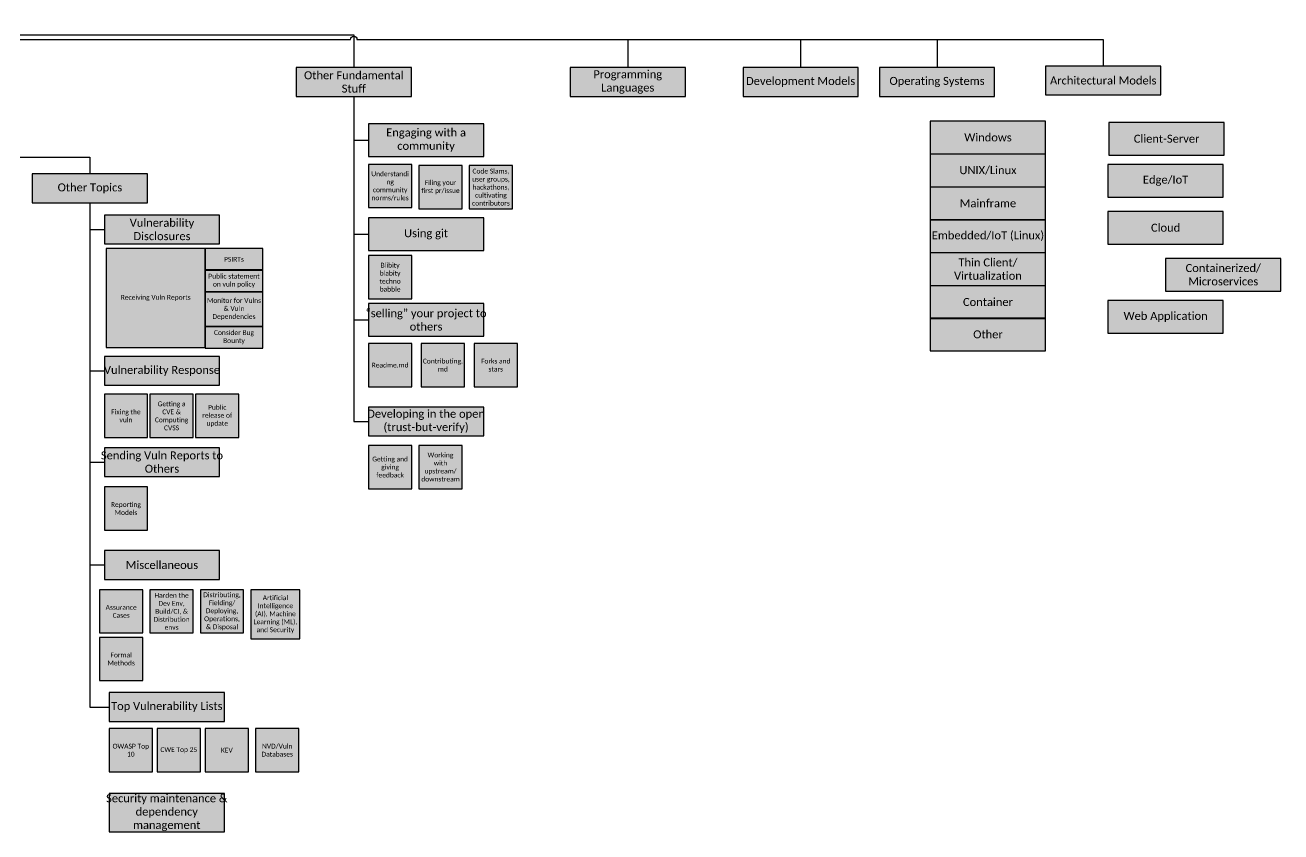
# Model space of a CAD drawing. Extents: x 0 to 51.6, y 0 to 11.4.
# Drawn here: x 35.28 to 51.63, y 0.35 to 10.85 of the extents above; entities that cross this region are included whole.
import ezdxf

# ---------------------------------------------------------------- set-up
doc = ezdxf.new("R2010")
doc.units = 0
doc.header["$MEASUREMENT"] = 0
doc.layers.get('0').update_dxf_attribs({"linetype": 'CONTINUOUS'})
doc.layers.add('CONNECTOR', color=7, linetype='CONTINUOUS')
doc.styles.get("Standard").update_dxf_attribs({"font": 'txt.shx'})

msp = doc.modelspace()

# ---------------------------------------------------------------- hatches: boundary and pattern name
for color, points in [(41, [(38.812, 9.927), (40.312, 9.927), (40.312, 10.302), (38.812, 10.302)]), (241, [(42.378, 9.927), (43.878, 9.927), (43.878, 10.302), (42.378, 10.302)]), (241, [(44.628, 9.927), (46.128, 9.927), (46.128, 10.302), (44.628, 10.302)]), (241, [(46.403, 9.927), (47.903, 9.927), (47.903, 10.302), (46.403, 10.302)]), (241, [(48.566, 9.945), (50.066, 9.945), (50.066, 10.32), (48.566, 10.32)]), (41, [(39.753, 9.144), (41.253, 9.144), (41.253, 9.569), (39.753, 9.569)]), (241, [(47.066, 9.179), (48.566, 9.179), (48.566, 9.604), (47.066, 9.604)]), (241, [(49.391, 9.163), (50.891, 9.163), (50.891, 9.588), (49.391, 9.588)]), (241, [(47.066, 8.751), (48.566, 8.751), (48.566, 9.176), (47.066, 9.176)]), (41, [(39.753, 8.479), (40.316, 8.479), (40.316, 9.042), (39.753, 9.042)]), (41, [(40.41, 8.463), (40.972, 8.463), (40.972, 9.026), (40.41, 9.026)]), (41, [(41.066, 8.463), (41.628, 8.463), (41.628, 9.026), (41.066, 9.026)]), (241, [(49.378, 8.617), (50.878, 8.617), (50.878, 9.042), (49.378, 9.042)]), (151, [(35.378, 8.542), (36.878, 8.542), (36.878, 8.917), (35.378, 8.917)]), (241, [(47.066, 8.322), (48.566, 8.322), (48.566, 8.747), (47.066, 8.747)]), (153, [(36.316, 8.007), (37.816, 8.007), (37.816, 8.382), (36.316, 8.382)]), (41, [(39.753, 7.92), (41.253, 7.92), (41.253, 8.345), (39.753, 8.345)]), (241, [(49.378, 8.005), (50.878, 8.005), (50.878, 8.43), (49.378, 8.43)]), (241, [(47.066, 7.894), (48.566, 7.894), (48.566, 8.319), (47.066, 8.319)]), (161, [(36.339, 6.659), (37.628, 6.659), (37.628, 7.948), (36.339, 7.948)]), (161, [(37.628, 7.665), (38.378, 7.665), (38.378, 7.948), (37.628, 7.948)]), (41, [(39.753, 7.292), (40.316, 7.292), (40.316, 7.854), (39.753, 7.854)]), (241, [(47.066, 7.466), (48.566, 7.466), (48.566, 7.891), (47.066, 7.891)]), (241, [(50.128, 7.392), (51.628, 7.392), (51.628, 7.817), (50.128, 7.817)]), (161, [(37.628, 7.385), (38.378, 7.385), (38.378, 7.669), (37.628, 7.669)]), (161, [(37.628, 6.933), (38.378, 6.933), (38.378, 7.383), (37.628, 7.383)]), (241, [(47.066, 7.037), (48.566, 7.037), (48.566, 7.462), (47.066, 7.462)]), (41, [(39.753, 6.804), (41.253, 6.804), (41.253, 7.229), (39.753, 7.229)]), (241, [(49.378, 6.845), (50.878, 6.845), (50.878, 7.27), (49.378, 7.27)]), (241, [(47.066, 6.617), (48.566, 6.617), (48.566, 7.042), (47.066, 7.042)]), (161, [(37.628, 6.65), (38.378, 6.65), (38.378, 6.933), (37.628, 6.933)]), (41, [(39.753, 6.148), (40.316, 6.148), (40.316, 6.71), (39.753, 6.71)]), (41, [(40.441, 6.148), (41.003, 6.148), (41.003, 6.71), (40.441, 6.71)]), (41, [(41.128, 6.148), (41.691, 6.148), (41.691, 6.71), (41.128, 6.71)]), (153, [(36.316, 6.167), (37.816, 6.167), (37.816, 6.542), (36.316, 6.542)]), (161, [(36.316, 5.487), (36.878, 5.487), (36.878, 6.049), (36.316, 6.049)]), (161, [(36.91, 5.487), (37.472, 5.487), (37.472, 6.049), (36.91, 6.049)]), (161, [(37.503, 5.487), (38.066, 5.487), (38.066, 6.049), (37.503, 6.049)]), (41, [(39.753, 5.508), (41.253, 5.508), (41.253, 5.883), (39.753, 5.883)]), (153, [(36.316, 4.979), (37.816, 4.979), (37.816, 5.354), (36.316, 5.354)]), (41, [(39.753, 4.821), (40.316, 4.821), (40.316, 5.383), (39.753, 5.383)]), (41, [(40.41, 4.821), (40.972, 4.821), (40.972, 5.383), (40.41, 5.383)]), (161, [(36.316, 4.281), (36.878, 4.281), (36.878, 4.844), (36.316, 4.844)]), (153, [(36.316, 3.641), (37.816, 3.641), (37.816, 4.016), (36.316, 4.016)]), (161, [(36.253, 2.943), (36.816, 2.943), (36.816, 3.505), (36.253, 3.505)]), (161, [(36.91, 2.943), (37.472, 2.943), (37.472, 3.505), (36.91, 3.505)]), (161, [(37.566, 2.943), (38.128, 2.943), (38.128, 3.505), (37.566, 3.505)]), (161, [(38.222, 2.865), (38.862, 2.865), (38.862, 3.505), (38.222, 3.505)]), (161, [(36.253, 2.323), (36.816, 2.323), (36.816, 2.885), (36.253, 2.885)]), (153, [(36.378, 1.792), (37.878, 1.792), (37.878, 2.167), (36.378, 2.167)]), (161, [(36.378, 1.135), (36.941, 1.135), (36.941, 1.698), (36.378, 1.698)]), (161, [(37.003, 1.135), (37.566, 1.135), (37.566, 1.698), (37.003, 1.698)]), (41, [(37.628, 1.135), (38.191, 1.135), (38.191, 1.698), (37.628, 1.698)]), (41, [(38.285, 1.135), (38.847, 1.135), (38.847, 1.698), (38.285, 1.698)]), (41, [(36.378, 0.354), (37.878, 0.354), (37.878, 0.854), (36.378, 0.854)])]:
    msp.add_hatch(color=color).paths.add_polyline_path(points)

# ---------------------------------------------------------------- linework, layer by layer
at = {"color": 254, "linetype": 'CONTINUOUS'}
for points in [[(38.812, 9.927), (40.312, 9.927), (40.312, 10.302), (38.812, 10.302)], [(42.378, 9.927), (43.878, 9.927), (43.878, 10.302), (42.378, 10.302)], [(44.628, 9.927), (46.128, 9.927), (46.128, 10.302), (44.628, 10.302)], [(46.403, 9.927), (47.903, 9.927), (47.903, 10.302), (46.403, 10.302)], [(48.566, 9.945), (50.066, 9.945), (50.066, 10.32), (48.566, 10.32)], [(39.753, 9.144), (41.253, 9.144), (41.253, 9.569), (39.753, 9.569)], [(47.066, 9.179), (48.566, 9.179), (48.566, 9.604), (47.066, 9.604)], [(49.391, 9.163), (50.891, 9.163), (50.891, 9.588), (49.391, 9.588)], [(47.066, 8.751), (48.566, 8.751), (48.566, 9.176), (47.066, 9.176)], [(39.753, 8.479), (40.316, 8.479), (40.316, 9.042), (39.753, 9.042)], [(40.41, 8.463), (40.972, 8.463), (40.972, 9.026), (40.41, 9.026)], [(41.066, 8.463), (41.628, 8.463), (41.628, 9.026), (41.066, 9.026)], [(49.378, 8.617), (50.878, 8.617), (50.878, 9.042), (49.378, 9.042)], [(47.066, 8.322), (48.566, 8.322), (48.566, 8.747), (47.066, 8.747)], [(39.753, 7.92), (41.253, 7.92), (41.253, 8.345), (39.753, 8.345)], [(49.378, 8.005), (50.878, 8.005), (50.878, 8.43), (49.378, 8.43)], [(47.066, 7.894), (48.566, 7.894), (48.566, 8.319), (47.066, 8.319)], [(39.753, 7.292), (40.316, 7.292), (40.316, 7.854), (39.753, 7.854)], [(47.066, 7.466), (48.566, 7.466), (48.566, 7.891), (47.066, 7.891)], [(50.128, 7.392), (51.628, 7.392), (51.628, 7.817), (50.128, 7.817)], [(47.066, 7.037), (48.566, 7.037), (48.566, 7.462), (47.066, 7.462)], [(39.753, 6.804), (41.253, 6.804), (41.253, 7.229), (39.753, 7.229)], [(49.378, 6.845), (50.878, 6.845), (50.878, 7.27), (49.378, 7.27)], [(47.066, 6.617), (48.566, 6.617), (48.566, 7.042), (47.066, 7.042)], [(39.753, 6.148), (40.316, 6.148), (40.316, 6.71), (39.753, 6.71)], [(40.441, 6.148), (41.003, 6.148), (41.003, 6.71), (40.441, 6.71)], [(41.128, 6.148), (41.691, 6.148), (41.691, 6.71), (41.128, 6.71)], [(39.753, 5.508), (41.253, 5.508), (41.253, 5.883), (39.753, 5.883)], [(39.753, 4.821), (40.316, 4.821), (40.316, 5.383), (39.753, 5.383)], [(40.41, 4.821), (40.972, 4.821), (40.972, 5.383), (40.41, 5.383)], [(37.628, 1.135), (38.191, 1.135), (38.191, 1.698), (37.628, 1.698)], [(38.285, 1.135), (38.847, 1.135), (38.847, 1.698), (38.285, 1.698)], [(36.378, 0.354), (37.878, 0.354), (37.878, 0.854), (36.378, 0.854)]]:
    msp.add_lwpolyline(points, close=True, dxfattribs=at)
at = {"color": 253, "linetype": 'CONTINUOUS'}
for points in [[(35.378, 8.542), (36.878, 8.542), (36.878, 8.917), (35.378, 8.917)], [(36.316, 8.007), (37.816, 8.007), (37.816, 8.382), (36.316, 8.382)], [(36.316, 6.167), (37.816, 6.167), (37.816, 6.542), (36.316, 6.542)], [(36.316, 4.979), (37.816, 4.979), (37.816, 5.354), (36.316, 5.354)], [(36.316, 3.641), (37.816, 3.641), (37.816, 4.016), (36.316, 4.016)], [(36.378, 1.792), (37.878, 1.792), (37.878, 2.167), (36.378, 2.167)], [(36.378, 1.135), (36.941, 1.135), (36.941, 1.698), (36.378, 1.698)], [(37.003, 1.135), (37.566, 1.135), (37.566, 1.698), (37.003, 1.698)]]:
    msp.add_lwpolyline(points, close=True, dxfattribs=at)
at = {"color": 42, "linetype": 'CONTINUOUS'}
for points in [[(36.339, 6.659), (37.628, 6.659), (37.628, 7.948), (36.339, 7.948)], [(37.628, 7.665), (38.378, 7.665), (38.378, 7.948), (37.628, 7.948)], [(37.628, 7.385), (38.378, 7.385), (38.378, 7.669), (37.628, 7.669)], [(37.628, 6.933), (38.378, 6.933), (38.378, 7.383), (37.628, 7.383)], [(37.628, 6.65), (38.378, 6.65), (38.378, 6.933), (37.628, 6.933)], [(36.316, 5.487), (36.878, 5.487), (36.878, 6.049), (36.316, 6.049)], [(36.91, 5.487), (37.472, 5.487), (37.472, 6.049), (36.91, 6.049)], [(37.503, 5.487), (38.066, 5.487), (38.066, 6.049), (37.503, 6.049)], [(36.316, 4.281), (36.878, 4.281), (36.878, 4.844), (36.316, 4.844)], [(36.91, 2.943), (37.472, 2.943), (37.472, 3.505), (36.91, 3.505)], [(37.566, 2.943), (38.128, 2.943), (38.128, 3.505), (37.566, 3.505)], [(38.222, 2.865), (38.862, 2.865), (38.862, 3.505), (38.222, 3.505)]]:
    msp.add_lwpolyline(points, close=True, dxfattribs=at)
at = {"color": 12, "linetype": 'CONTINUOUS'}
for points in [[(36.253, 2.943), (36.816, 2.943), (36.816, 3.505), (36.253, 3.505)], [(36.253, 2.323), (36.816, 2.323), (36.816, 2.885), (36.253, 2.885)]]:
    msp.add_lwpolyline(points, close=True, dxfattribs=at)
at = {"layer": 'CONNECTOR', "linetype": 'CONTINUOUS'}
for points in [[(21.003, 10.854), (21.003, 10.667), (39.52, 10.667, -1), (39.604, 10.667), (43.128, 10.667), (43.128, 10.302)], [(21.003, 10.854), (21.003, 10.667), (39.52, 10.667, -1), (39.604, 10.667), (45.378, 10.667), (45.378, 10.302)], [(21.003, 10.854), (21.003, 10.667), (39.52, 10.667, -1), (39.604, 10.667), (47.153, 10.667), (47.153, 10.302)], [(21.003, 10.854), (21.003, 10.667), (39.52, 10.667, -1), (39.604, 10.667), (49.316, 10.667), (49.316, 10.32)]]:
    msp.add_lwpolyline(points, format="xyb", dxfattribs=at)
for points in [[(21.003, 10.729), (39.562, 10.729), (39.562, 10.302)], [(39.562, 9.927), (39.562, 9.357), (39.753, 9.357)], [(39.562, 9.927), (39.562, 8.132), (39.753, 8.132)], [(39.562, 9.927), (39.562, 7.017), (39.753, 7.017)], [(39.562, 9.927), (39.562, 5.696), (39.753, 5.696)], [(30.128, 9.229), (30.128, 9.135), (36.128, 9.135), (36.128, 8.917)], [(36.128, 8.542), (36.128, 8.194), (36.316, 8.194)], [(36.128, 8.542), (36.128, 6.354), (36.316, 6.354)], [(36.128, 8.542), (36.128, 5.167), (36.316, 5.167)], [(36.128, 8.542), (36.128, 3.828), (36.316, 3.828)], [(36.128, 8.542), (36.128, 1.979), (36.378, 1.979)]]:
    msp.add_lwpolyline(points, dxfattribs=at)

# ---------------------------------------------------------------- texts
at = {"attachment_point": 5}
for s, insert, char_height, width in [('\\C7;\\fCalibri|b0|i0|;\\H0.10416698455811;Other Fundamental \\PStuff', (39.562, 10.114), 0.10417, 1.5), ('\\C7;\\fCalibri|b0|i0|;\\H0.10416698455811;Programming Languages', (43.128, 10.114), 0.10417, 1.5), ('\\C7;\\fCalibri|b0|i0|;\\H0.10416698455811;Development Models', (45.378, 10.114), 0.10417, 1.5), ('\\C7;\\fCalibri|b0|i0|;\\H0.10416698455811;Operating Systems', (47.153, 10.114), 0.10417, 1.5), ('\\C7;\\fCalibri|b0|i0|;\\H0.10416698455811;Architectural Models', (49.316, 10.133), 0.10417, 1.5), ('\\C7;\\fCalibri|b0|i0|;\\H0.10416698455811;Engaging with a \\Pcommunity', (40.503, 9.357), 0.10417, 1.5), ('\\C7;\\fCalibri|b0|i0|;\\H0.10416698455811;Windows', (47.816, 9.392), 0.10417, 1.5), ('\\C7;\\fCalibri|b0|i0|;\\H0.10416698455811;Client-Server', (50.141, 9.375), 0.10417, 1.5), ('\\C7;\\fCalibri|b0|i0|;\\H0.062499046325684;Code Slams, \\Puser groups, \\Phackathons, \\Pcultivating \\Pcontributors', (41.347, 8.745), 0.0625, 0.5625), ('\\C7;\\fCalibri|b0|i0|;\\H0.10416698455811;UNIX/Linux', (47.816, 8.963), 0.10417, 1.5), ('\\C7;\\fCalibri|b0|i0|;\\H0.062499046325684;Understandi\\Png \\Pcommunity \\Pnorms/rules', (40.035, 8.76), 0.0625, 0.5625), ('\\C7;\\fCalibri|b0|i0|;\\H0.062499046325684;Filing your \\Pfirst pr/issue', (40.691, 8.745), 0.0625, 0.5625), ('\\C7;\\fCalibri|b0|i0|;\\H0.10416698455811;Edge/IoT', (50.128, 8.829), 0.10417, 1.5), ('\\C7;\\fCalibri|b0|i0|;\\H0.10416698455811;Other Topics', (36.128, 8.729), 0.10417, 1.5), ('\\C7;\\fCalibri|b0|i0|;\\H0.10416698455811;Mainframe', (47.816, 8.535), 0.10417, 1.5), ('\\C7;\\fCalibri|b0|i0|;\\H0.10416698455811;Vulnerability Disclosures', (37.066, 8.194), 0.10417, 1.5), ('\\C7;\\fCalibri|b0|i0|;\\H0.10416698455811;Using git', (40.503, 8.132), 0.10417, 1.5), ('\\C7;\\fCalibri|b0|i0|;\\H0.10416698455811;Embedded/IoT (Linux)', (47.816, 8.107), 0.10417, 1.5), ('\\C7;\\fCalibri|b0|i0|;\\H0.10416698455811;Cloud', (50.128, 8.217), 0.10417, 1.5), ('\\C7;\\fCalibri|b0|i0|;\\H0.062499046325684;PSIRTs', (38.003, 7.806), 0.0625, 0.75), ('\\C7;\\fCalibri|b0|i0|;\\H0.062499046325684;Blibity \\Pblabity \\Ptechno \\Pbabble', (40.035, 7.573), 0.0625, 0.5625), ('\\C7;\\fCalibri|b0|i0|;\\H0.10416698455811;Thin Client/\\PVirtualization', (47.816, 7.678), 0.10417, 1.5), ('\\C7;\\fCalibri|b0|i0|;\\H0.10416698455811;Containerized/\\PMicroservices', (50.878, 7.605), 0.10417, 1.5), ('\\C7;\\fCalibri|b0|i0|;\\H0.062499046325684;Public statement \\Pon vuln policy', (38.003, 7.527), 0.0625, 0.75), ('\\C7;\\fCalibri|b0|i0|;\\H0.062499046325684;Receiving Vuln Reports', (36.984, 7.303), 0.0625, 1.28906), ('\\C7;\\fCalibri|b0|i0|;\\H0.062499046325684;Monitor for Vulns \\P& Vuln \\PDependencies', (38.003, 7.158), 0.0625, 0.75), ('\\C7;\\fCalibri|b0|i0|;\\H0.10416698455811;Container', (47.816, 7.25), 0.10417, 1.5), ('\\C7;\\fCalibri|b0|i0|;\\H0.10416698455811;“selling” your project to \\Pothers', (40.503, 7.017), 0.10417, 1.5), ('\\C7;\\fCalibri|b0|i0|;\\H0.10416698455811;Web Application', (50.128, 7.057), 0.10417, 1.5), ('\\C7;\\fCalibri|b0|i0|;\\H0.062499046325684;Consider Bug \\PBounty', (38.003, 6.792), 0.0625, 0.75), ('\\C7;\\fCalibri|b0|i0|;\\H0.10416698455811;Other', (47.816, 6.829), 0.10417, 1.5), ('\\C7;\\fCalibri|b0|i0|;\\H0.10416698455811;Vulnerability Response', (37.066, 6.354), 0.10417, 1.5), ('\\C7;\\fCalibri|b0|i0|;\\H0.062499046325684;Readme.md', (40.035, 6.429), 0.0625, 0.5625), ('\\C7;\\fCalibri|b0|i0|;\\H0.062499046325684;Contributing.\\Pmd', (40.722, 6.429), 0.0625, 0.5625), ('\\C7;\\fCalibri|b0|i0|;\\H0.062499046325684;Forks and \\Pstars', (41.41, 6.429), 0.0625, 0.5625), ('\\C7;\\fCalibri|b0|i0|;\\H0.062499046325684;Getting a \\PCVE & \\PComputing \\PCVSS', (37.191, 5.768), 0.0625, 0.5625), ('\\C7;\\fCalibri|b0|i0|;\\H0.062499046325684;Public \\Prelease of \\Pupdate', (37.785, 5.768), 0.0625, 0.5625), ('\\C7;\\fCalibri|b0|i0|;\\H0.062499046325684;Fixing the \\Pvuln', (36.597, 5.768), 0.0625, 0.5625), ('\\C7;\\fCalibri|b0|i0|;\\H0.10416698455811;Developing in the open \\P(trust-but-verify)', (40.503, 5.696), 0.10417, 1.5), ('\\C7;\\fCalibri|b0|i0|;\\H0.10416698455811;Sending Vuln Reports to \\POthers', (37.066, 5.167), 0.10417, 1.5), ('\\C7;\\fCalibri|b0|i0|;\\H0.062499046325684;Getting and \\Pgiving \\Pfeedback', (40.035, 5.102), 0.0625, 0.5625), ('\\C7;\\fCalibri|b0|i0|;\\H0.062499046325684;Working \\Pwith \\Pupstream/\\Pdownstream', (40.691, 5.102), 0.0625, 0.5625), ('\\C7;\\fCalibri|b0|i0|;\\H0.062499046325684;Reporting \\PModels', (36.597, 4.562), 0.0625, 0.5625), ('\\C7;\\fCalibri|b0|i0|;\\H0.10416698455811;Miscellaneous', (37.066, 3.828), 0.10417, 1.5), ('\\C7;\\fCalibri|b0|i0|;\\H0.062499046325684;Harden the \\PDev Env, \\PBuild/CI, & \\PDistribution \\Penvs', (37.191, 3.224), 0.0625, 0.5625), ('\\C7;\\fCalibri|b0|i0|;\\H0.062499046325684;Distributing, \\PFielding/\\PDeploying, \\POperations, \\P& Disposal', (37.847, 3.224), 0.0625, 0.5625), ('\\C7;\\fCalibri|b0|i0|;\\H0.062499046325684;Artificial \\PIntelligence \\P(AI), Machine \\PLearning (ML), \\Pand Security', (38.542, 3.185), 0.0625, 0.63988), ('\\C7;\\fCalibri|b0|i0|;\\H0.062499046325684;Assurance \\PCases', (36.535, 3.224), 0.0625, 0.5625), ('\\C7;\\fCalibri|b0|i0|;\\H0.062499046325684;Formal \\PMethods', (36.535, 2.604), 0.0625, 0.5625), ('\\C7;\\fCalibri|b0|i0|;\\H0.10416698455811;Top Vulnerability Lists', (37.128, 1.979), 0.10417, 1.5), ('\\C7;\\fCalibri|b0|i0|;\\H0.062499046325684;OWASP Top \\P10', (36.66, 1.417), 0.0625, 0.5625), ('\\C7;\\fCalibri|b0|i0|;\\H0.062499046325684;NVD/Vuln \\PDatabases', (38.566, 1.417), 0.0625, 0.5625), ('\\C7;\\fCalibri|b0|i0|;\\H0.062499046325684;CWE Top 25', (37.285, 1.417), 0.0625, 0.5625), ('\\C7;\\fCalibri|b0|i0|;\\H0.062499046325684;KEV', (37.91, 1.417), 0.0625, 0.5625), ('\\C7;\\fCalibri|b0|i0|;\\H0.10416698455811;Security maintenance & \\Pdependency \\Pmanagement', (37.128, 0.604), 0.10417, 1.5)]:
    msp.add_mtext(s, dxfattribs=dict(at, insert=insert, char_height=char_height, width=width))

doc.saveas('drawing.dxf')
